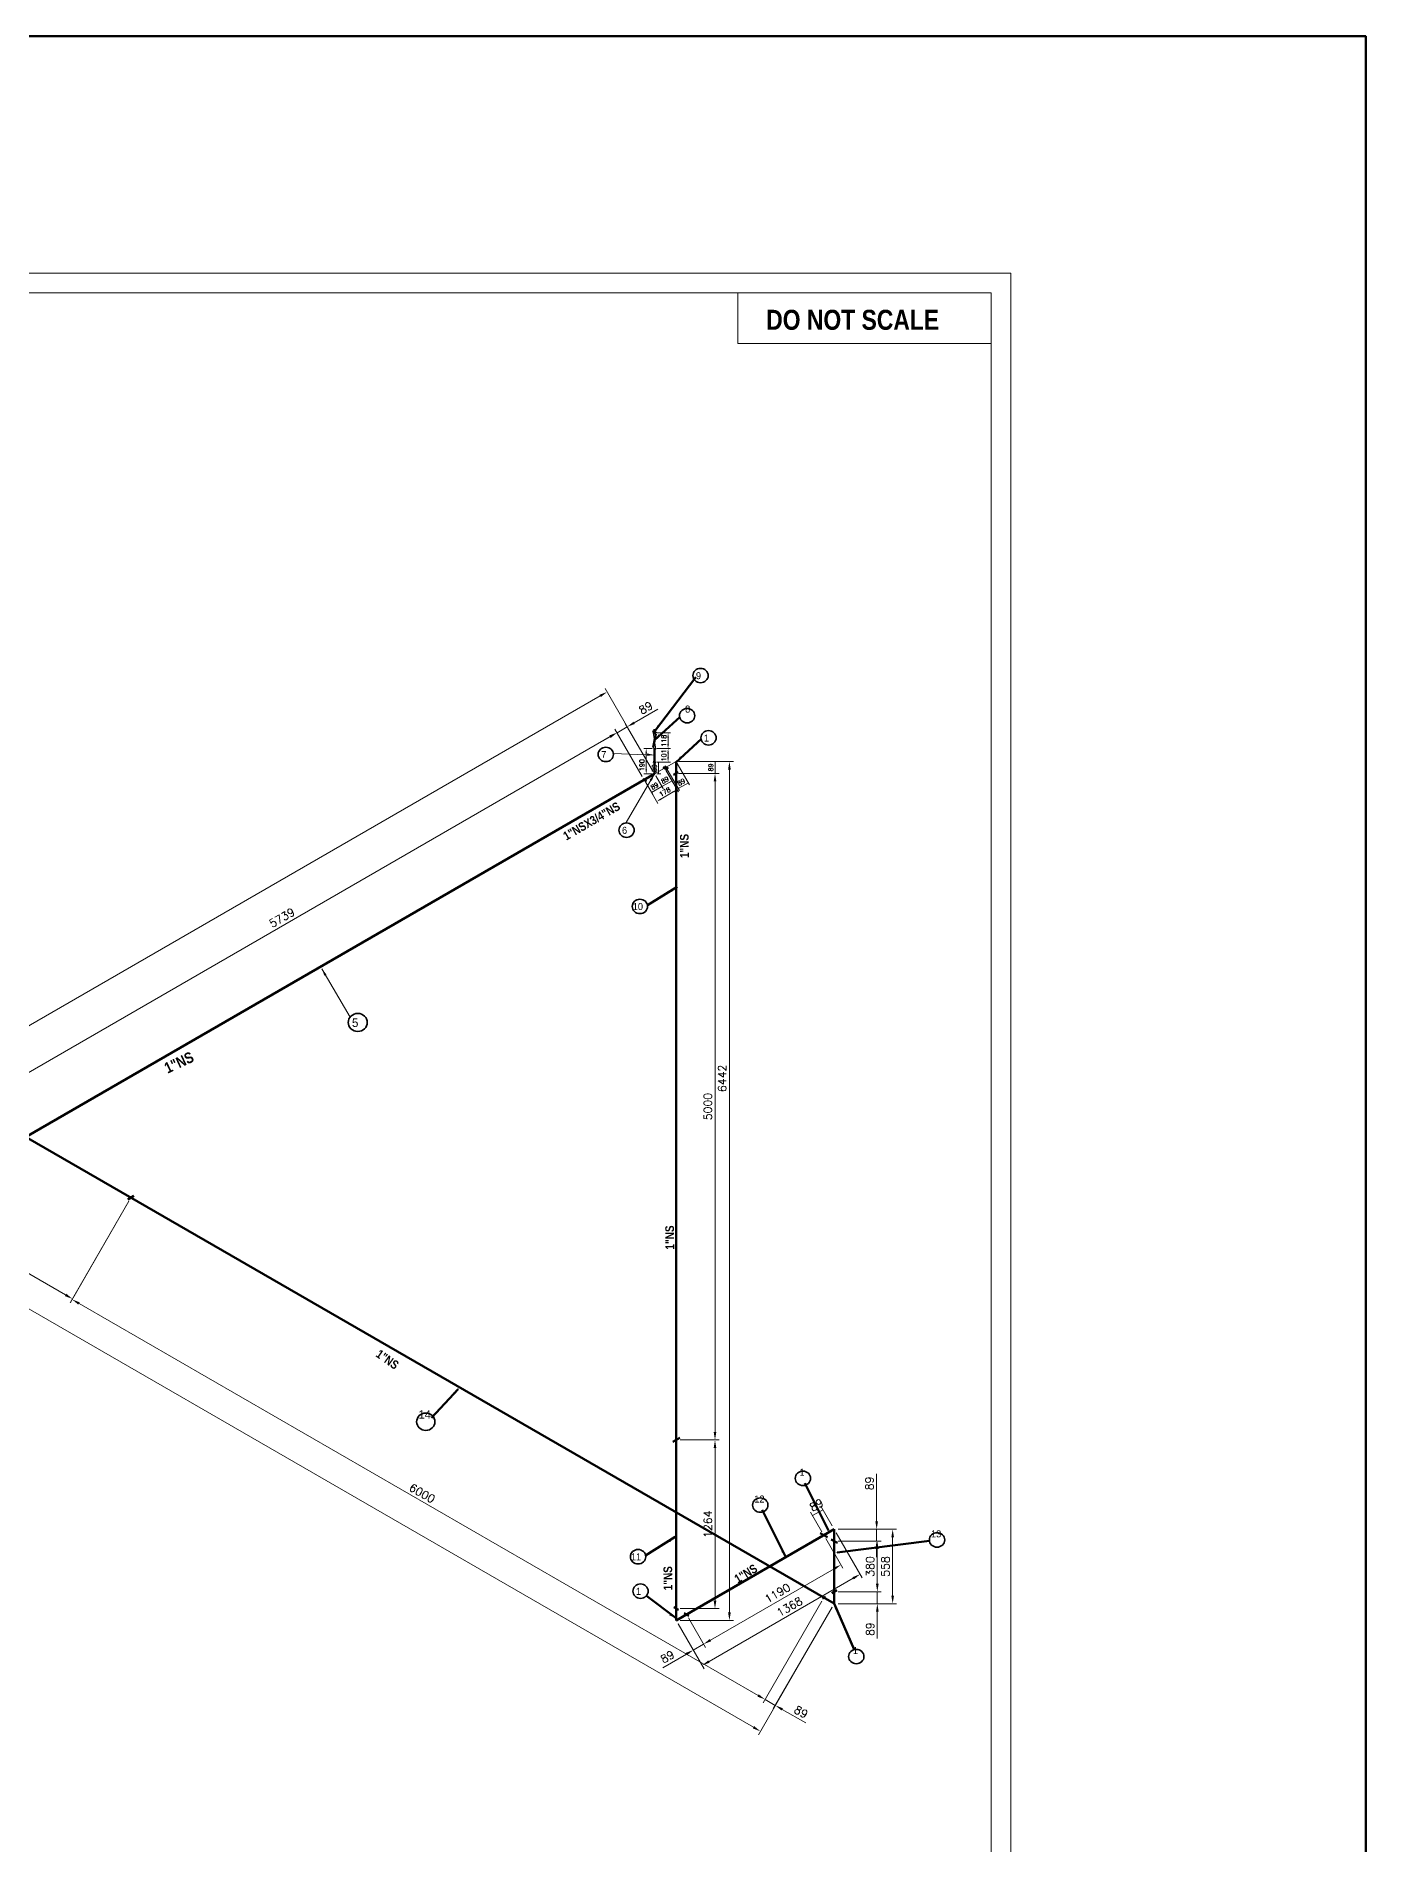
# Model space of a CAD drawing. Extents: x 111418 to 267280, y -151895 to -98368.
# Drawn here: x 163543 to 173513, y -117584 to -104020 of the extents above; entities that cross this region are included whole.
import ezdxf

# ---------------------------------------------------------------- set-up
doc = ezdxf.new("R2010")
doc.units = 0
doc.header["$MEASUREMENT"] = 0
doc.layers.get('0').update_dxf_attribs({"lineweight": 5})
doc.layers.get('DEFPOINTS').update_dxf_attribs({"lineweight": 5})
doc.layers.add('TEXT', color=4, linetype='Continuous', lineweight=5)
doc.styles.add('CHEM', font='isocp.shx')
doc.styles.add('MtXpl_Arial_Narrow', font='ARIALNB.TTF')
doc.styles.add('romans', font='romans.shx')
doc.styles.get("Standard").update_dxf_attribs({"font": 'romans.shx'})
doc.dimstyles.new('CHEM@123', dxfattribs={"dimscale": 26, "dimtxt": 1, "dimasz": 1, "dimexe": 0.5, "dimexo": 0.5, "dimgap": 0.4, "dimtad": 1, "dimdec": 0, "dimzin": 12, "dimdsep": 46, "dimtxsty": 'CHEM', "dimcen": 0.09, "dimclrd": 251, "dimclre": 251, "dimclrt": 3, "dimadec": 1, "dimazin": 2, "dimtfac": 1, "dimtdec": 0, "dimtmove": 0, "dimatfit": 3, "dimfxl": 0.18, "dimtolj": 1, "dimtzin": 0, "dimlwd": -1, "dimlwe": -1, "dimarcsym": 0})

# ---------------------------------------------------------------- blocks, each defined once
blk = doc.blocks.new('*D883')
at = {"layer": 'DEFPOINTS', "color": 0, "lineweight": 50, "ltscale": 100, "transparency": 16777216}
for p in [(168179, -109363), (168117, -109553), (168179, -109553)]:
    blk.add_point(p, dxfattribs=at)
at = {"layer": 'TEXT', "color": 2, "ltscale": 100, "transparency": 16777216}
for p, q in [((168162, -109363), (168099, -109363)), ((168117, -109398), (168117, -109518)), ((168162, -109553), (168099, -109553))]:
    blk.add_line(p, q, dxfattribs=at)
at = {"layer": 'TEXT', "color": 2, "lineweight": 50, "ltscale": 100, "transparency": 16777216}
for points in [[(168111, -109398), (168123, -109398), (168117, -109363)], [(168111, -109518), (168123, -109518), (168117, -109553)]]:
    blk.add_solid(points, dxfattribs=at)
at = {"layer": 'TEXT', "color": 0, "lineweight": 20, "ltscale": 100, "transparency": 16777216, "insert": (168085, -109487), "char_height": 35, "attachment_point": 5, "rotation": 90, "style": 'romans'}
blk.add_mtext('\\A1;190', dxfattribs=at)
blk = doc.blocks.new('*D896')
at = {"layer": 'DEFPOINTS', "color": 0, "lineweight": 50, "ltscale": 100, "transparency": 16777216}
for p in [(167824, -108938), (168179, -109553), (157859, -115512)]:
    blk.add_point(p, dxfattribs=at)
at = {"layer": 'TEXT', "color": 2, "ltscale": 100, "transparency": 16777216}
for p, q in [((168164, -109527), (167809, -108912)), ((157556, -114866), (167772, -108968)), ((157844, -115486), (157489, -114870))]:
    blk.add_line(p, q, dxfattribs=at)
at = {"layer": 'TEXT', "color": 2, "lineweight": 50, "ltscale": 100, "transparency": 16777216}
for points in [[(167767, -108959), (167777, -108976), (167824, -108938)], [(157551, -114858), (157561, -114875), (157504, -114896)]]:
    blk.add_solid(points, dxfattribs=at)
at = {"layer": 'TEXT', "color": 0, "lineweight": 20, "ltscale": 100, "transparency": 16777216, "insert": (163079, -111615), "char_height": 60, "attachment_point": 5, "rotation": 30, "style": 'romans'}
blk.add_mtext('\\A1;11917', dxfattribs=at)
blk = doc.blocks.new('*D897')
at = {"layer": 'DEFPOINTS', "color": 0, "lineweight": 50, "ltscale": 100, "transparency": 16777216}
for p in [(167898, -109243), (168102, -109598), (163132, -112467)]:
    blk.add_point(p, dxfattribs=at)
at = {"layer": 'TEXT', "color": 2, "ltscale": 100, "transparency": 16777216}
for p, q in [((162980, -112083), (167846, -109273)), ((168087, -109572), (167883, -109217)), ((163117, -112441), (162913, -112087))]:
    blk.add_line(p, q, dxfattribs=at)
at = {"layer": 'TEXT', "color": 2, "lineweight": 50, "ltscale": 100, "transparency": 16777216}
for points in [[(167841, -109264), (167851, -109282), (167898, -109243)], [(162975, -112074), (162985, -112091), (162928, -112113)]]:
    blk.add_solid(points, dxfattribs=at)
at = {"layer": 'TEXT', "color": 0, "lineweight": 20, "ltscale": 100, "transparency": 16777216, "insert": (165386, -110631), "char_height": 60, "attachment_point": 5, "rotation": 30, "style": 'romans'}
blk.add_mtext('\\A1;5739', dxfattribs=at)
blk = doc.blocks.new('*D898')
at = {"layer": 'DEFPOINTS', "color": 0, "lineweight": 50, "ltscale": 100, "transparency": 16777216}
for p in [(168341, -109460), (168265, -109504), (168433, -109619)]:
    blk.add_point(p, dxfattribs=at)
at = {"layer": 'TEXT', "color": 2, "ltscale": 100, "transparency": 16777216}
for p, q in [((168274, -109519), (168366, -109678)), ((168350, -109475), (168442, -109634)), ((168357, -109663), (168433, -109619))]:
    blk.add_line(p, q, dxfattribs=at)
at = {"layer": 'TEXT', "color": 0, "lineweight": 20, "ltscale": 100, "transparency": 16777216, "insert": (168380, -109614), "char_height": 35, "attachment_point": 5, "rotation": 30, "style": 'romans'}
blk.add_mtext('\\A1;89', dxfattribs=at)
blk = doc.blocks.new('*D899')
at = {"layer": 'DEFPOINTS', "color": 0, "lineweight": 50, "ltscale": 100, "transparency": 16777216}
for p in [(168102, -109598), (168179, -109553), (168235, -109648)]:
    blk.add_point(p, dxfattribs=at)
at = {"layer": 'TEXT', "color": 2, "ltscale": 100, "transparency": 16777216}
for p, q in [((168188, -109568), (168243, -109664)), ((168111, -109613), (168166, -109708)), ((168157, -109693), (168235, -109648))]:
    blk.add_line(p, q, dxfattribs=at)
at = {"layer": 'TEXT', "color": 0, "lineweight": 20, "ltscale": 100, "transparency": 16777216, "insert": (168180, -109643), "char_height": 35, "attachment_point": 5, "rotation": 30, "style": 'romans'}
blk.add_mtext('\\A1;89', dxfattribs=at)
blk = doc.blocks.new('*D900')
at = {"layer": 'DEFPOINTS', "color": 0, "lineweight": 50, "ltscale": 100, "transparency": 16777216}
for p in [(168180, -109553), (168257, -109509), (168312, -109604)]:
    blk.add_point(p, dxfattribs=at)
at = {"layer": 'TEXT', "color": 2, "ltscale": 100, "transparency": 16777216}
for p, q in [((168189, -109568), (168244, -109663)), ((168265, -109524), (168320, -109619)), ((168235, -109648), (168312, -109604))]:
    blk.add_line(p, q, dxfattribs=at)
at = {"layer": 'TEXT', "color": 0, "lineweight": 20, "ltscale": 100, "transparency": 16777216, "insert": (168258, -109599), "char_height": 35, "attachment_point": 5, "rotation": 30.0333, "style": 'romans'}
blk.add_mtext('\\A1;89', dxfattribs=at)
blk = doc.blocks.new('*D901')
at = {"layer": 'DEFPOINTS', "color": 0, "lineweight": 50, "ltscale": 100, "transparency": 16777216}
for p in [(168102, -109598), (168257, -109509), (168350, -109671)]:
    blk.add_point(p, dxfattribs=at)
at = {"layer": 'TEXT', "color": 2, "ltscale": 100, "transparency": 16777216}
for p, q in [((168265, -109524), (168359, -109686)), ((168111, -109613), (168205, -109775)), ((168226, -109742), (168320, -109688))]:
    blk.add_line(p, q, dxfattribs=at)
at = {"layer": 'TEXT', "color": 2, "lineweight": 50, "ltscale": 100, "transparency": 16777216}
for points in [[(168223, -109737), (168229, -109747), (168196, -109760)], [(168317, -109683), (168323, -109693), (168350, -109671)]]:
    blk.add_solid(points, dxfattribs=at)
at = {"layer": 'TEXT', "color": 0, "lineweight": 20, "ltscale": 100, "transparency": 16777216, "insert": (168257, -109688), "char_height": 35, "attachment_point": 5, "rotation": 30, "style": 'romans'}
blk.add_mtext('\\A1;178', dxfattribs=at)
blk = doc.blocks.new('*D902')
at = {"layer": 'DEFPOINTS', "color": 0, "lineweight": 50, "ltscale": 100, "transparency": 16777216}
for p in [(168179, -109245), (168179, -109363), (168281, -109363)]:
    blk.add_point(p, dxfattribs=at)
at = {"layer": 'TEXT', "color": 2, "ltscale": 100, "transparency": 16777216}
for p, q in [((168197, -109245), (168299, -109245)), ((168281, -109280), (168281, -109328)), ((168197, -109363), (168299, -109363))]:
    blk.add_line(p, q, dxfattribs=at)
at = {"layer": 'TEXT', "color": 2, "lineweight": 50, "ltscale": 100, "transparency": 16777216}
for points in [[(168275, -109280), (168287, -109280), (168281, -109245)], [(168275, -109328), (168287, -109328), (168281, -109363)]]:
    blk.add_solid(points, dxfattribs=at)
at = {"layer": 'TEXT', "color": 0, "lineweight": 20, "ltscale": 100, "transparency": 16777216, "insert": (168250, -109304), "char_height": 35, "attachment_point": 5, "rotation": 90, "style": 'romans'}
blk.add_mtext('\\A1;118', dxfattribs=at)
blk = doc.blocks.new('*D903')
at = {"layer": 'DEFPOINTS', "color": 0, "lineweight": 50, "ltscale": 100, "transparency": 16777216}
for p in [(168179, -109363), (168179, -109464), (168281, -109363)]:
    blk.add_point(p, dxfattribs=at)
at = {"layer": 'TEXT', "color": 2, "ltscale": 100, "transparency": 16777216}
for p, q in [((168197, -109363), (168299, -109363)), ((168197, -109464), (168299, -109464)), ((168281, -109429), (168281, -109398))]:
    blk.add_line(p, q, dxfattribs=at)
at = {"layer": 'TEXT', "color": 2, "lineweight": 50, "ltscale": 100, "transparency": 16777216}
for points in [[(168275, -109398), (168287, -109398), (168281, -109363)], [(168275, -109429), (168287, -109429), (168281, -109464)]]:
    blk.add_solid(points, dxfattribs=at)
at = {"layer": 'TEXT', "color": 0, "lineweight": 20, "ltscale": 100, "transparency": 16777216, "insert": (168250, -109414), "char_height": 35, "attachment_point": 5, "rotation": 90, "style": 'romans'}
blk.add_mtext('\\A1;101', dxfattribs=at)
blk = doc.blocks.new('*D904')
at = {"layer": 'DEFPOINTS', "color": 0, "lineweight": 50, "ltscale": 100, "transparency": 16777216}
for p in [(168341, -109460), (168341, -115902), (168741, -115902)]:
    blk.add_point(p, dxfattribs=at)
at = {"layer": 'TEXT', "color": 2, "ltscale": 100, "transparency": 16777216}
for p, q in [((168371, -109460), (168771, -109460)), ((168741, -109520), (168741, -115842)), ((168371, -115902), (168771, -115902))]:
    blk.add_line(p, q, dxfattribs=at)
at = {"layer": 'TEXT', "color": 2, "lineweight": 50, "ltscale": 100, "transparency": 16777216}
for points in [[(168731, -109520), (168751, -109520), (168741, -109460)], [(168731, -115842), (168751, -115842), (168741, -115902)]]:
    blk.add_solid(points, dxfattribs=at)
at = {"layer": 'TEXT', "color": 0, "lineweight": 20, "ltscale": 100, "transparency": 16777216, "insert": (168687, -111836), "char_height": 60, "attachment_point": 5, "rotation": 90, "style": 'romans'}
blk.add_mtext('\\A1;6442', dxfattribs=at)
blk = doc.blocks.new('*D905')
at = {"layer": 'DEFPOINTS', "color": 0, "lineweight": 50, "ltscale": 100, "transparency": 16777216}
for p in [(168341, -109460), (168341, -109549), (168633, -109549)]:
    blk.add_point(p, dxfattribs=at)
at = {"layer": 'TEXT', "color": 2, "ltscale": 100, "transparency": 16777216}
for p, q in [((168359, -109460), (168651, -109460)), ((168633, -109460), (168633, -109549)), ((168359, -109549), (168651, -109549))]:
    blk.add_line(p, q, dxfattribs=at)
at = {"layer": 'TEXT', "color": 0, "lineweight": 20, "ltscale": 100, "transparency": 16777216, "insert": (168602, -109504), "char_height": 35, "attachment_point": 5, "rotation": 90, "style": 'romans'}
blk.add_mtext('\\A1;89', dxfattribs=at)
blk = doc.blocks.new('*D906')
at = {"layer": 'DEFPOINTS', "color": 0, "lineweight": 50, "ltscale": 100, "transparency": 16777216}
for p in [(168341, -109549), (168341, -114548), (168633, -114548)]:
    blk.add_point(p, dxfattribs=at)
at = {"layer": 'TEXT', "color": 2, "ltscale": 100, "transparency": 16777216}
for p, q in [((168371, -109549), (168663, -109549)), ((168633, -109609), (168633, -114488)), ((168371, -114548), (168663, -114548))]:
    blk.add_line(p, q, dxfattribs=at)
at = {"layer": 'TEXT', "color": 2, "lineweight": 50, "ltscale": 100, "transparency": 16777216}
for points in [[(168623, -109609), (168643, -109609), (168633, -109549)], [(168623, -114488), (168643, -114488), (168633, -114548)]]:
    blk.add_solid(points, dxfattribs=at)
at = {"layer": 'TEXT', "color": 0, "lineweight": 20, "ltscale": 100, "transparency": 16777216, "insert": (168579, -112048), "char_height": 60, "attachment_point": 5, "rotation": 90, "style": 'romans'}
blk.add_mtext('\\A1;5000', dxfattribs=at)
blk = doc.blocks.new('*D907')
at = {"layer": 'DEFPOINTS', "color": 0, "lineweight": 50, "ltscale": 100, "transparency": 16777216}
for p in [(168341, -115902), (168418, -115857), (168547, -116079)]:
    blk.add_point(p, dxfattribs=at)
at = {"layer": 'TEXT', "color": 2, "ltscale": 100, "transparency": 16777216}
for p, q in [((168356, -115928), (168485, -116150)), ((168433, -115883), (168562, -116105)), ((168547, -116079), (168470, -116124)), ((168599, -116049), (168651, -116019)), ((168418, -116154), (168241, -116256))]:
    blk.add_line(p, q, dxfattribs=at)
at = {"layer": 'TEXT', "color": 2, "lineweight": 50, "ltscale": 100, "transparency": 16777216}
for points in [[(168594, -116041), (168604, -116058), (168547, -116079)], [(168413, -116145), (168423, -116163), (168470, -116124)]]:
    blk.add_solid(points, dxfattribs=at)
at = {"layer": 'TEXT', "color": 0, "lineweight": 20, "ltscale": 100, "transparency": 16777216, "insert": (168276, -116174), "char_height": 60, "attachment_point": 5, "rotation": 30, "style": 'romans'}
blk.add_mtext('\\A1;89', dxfattribs=at)
blk = doc.blocks.new('*D908')
at = {"layer": 'DEFPOINTS', "color": 0, "lineweight": 50, "ltscale": 100, "transparency": 16777216}
for p in [(169526, -115218), (169721, -115555), (168341, -115902)]:
    blk.add_point(p, dxfattribs=at)
at = {"layer": 'TEXT', "color": 2, "ltscale": 100, "transparency": 16777216}
for p, q in [((169541, -115244), (169736, -115581)), ((168588, -116209), (169669, -115585)), ((168356, -115928), (168551, -116265))]:
    blk.add_line(p, q, dxfattribs=at)
at = {"layer": 'TEXT', "color": 2, "lineweight": 50, "ltscale": 100, "transparency": 16777216}
for points in [[(169664, -115577), (169674, -115594), (169721, -115555)], [(168583, -116201), (168593, -116218), (168536, -116239)]]:
    blk.add_solid(points, dxfattribs=at)
at = {"layer": 'TEXT', "color": 0, "lineweight": 20, "ltscale": 100, "transparency": 16777216, "insert": (169192, -115799), "char_height": 60, "attachment_point": 5, "rotation": 30, "style": 'romans'}
blk.add_mtext('\\A1;1368', dxfattribs=at)
blk = doc.blocks.new('*D909')
at = {"layer": 'DEFPOINTS', "color": 0, "lineweight": 50, "ltscale": 100, "transparency": 16777216}
for p in [(168341, -114548), (168341, -115813), (168633, -115813)]:
    blk.add_point(p, dxfattribs=at)
at = {"layer": 'TEXT', "color": 2, "ltscale": 100, "transparency": 16777216}
for p, q in [((168371, -114548), (168663, -114548)), ((168633, -114608), (168633, -115753)), ((168371, -115813), (168663, -115813))]:
    blk.add_line(p, q, dxfattribs=at)
at = {"layer": 'TEXT', "color": 2, "lineweight": 50, "ltscale": 100, "transparency": 16777216}
for points in [[(168623, -114608), (168643, -114608), (168633, -114548)], [(168623, -115753), (168643, -115753), (168633, -115813)]]:
    blk.add_solid(points, dxfattribs=at)
at = {"layer": 'TEXT', "color": 0, "lineweight": 20, "ltscale": 100, "transparency": 16777216, "insert": (168579, -115180), "char_height": 60, "attachment_point": 5, "rotation": 90, "style": 'romans'}
blk.add_mtext('\\A1;1264', dxfattribs=at)
blk = doc.blocks.new('*D910')
at = {"layer": 'DEFPOINTS', "color": 0, "lineweight": 50, "ltscale": 100, "transparency": 16777216}
for p in [(169441, -115071), (169449, -115262), (169526, -115218)]:
    blk.add_point(p, dxfattribs=at)
at = {"layer": 'TEXT', "color": 2, "ltscale": 100, "transparency": 16777216}
for p, q in [((169434, -115236), (169349, -115089)), ((169364, -115115), (169441, -115071)), ((169511, -115192), (169426, -115045))]:
    blk.add_line(p, q, dxfattribs=at)
at = {"layer": 'TEXT', "color": 0, "lineweight": 20, "ltscale": 100, "transparency": 16777216, "insert": (169394, -115036), "char_height": 60, "attachment_point": 5, "rotation": 30, "style": 'romans'}
blk.add_mtext('\\A1;89', dxfattribs=at)
blk = doc.blocks.new('*D911')
at = {"layer": 'DEFPOINTS', "color": 0, "lineweight": 50, "ltscale": 100, "transparency": 16777216}
for p in [(169449, -115262), (169577, -115484), (168418, -115857)]:
    blk.add_point(p, dxfattribs=at)
at = {"layer": 'TEXT', "color": 2, "ltscale": 100, "transparency": 16777216}
for p, q in [((169464, -115288), (169592, -115510)), ((168599, -116049), (169526, -115514)), ((168433, -115883), (168562, -116105))]:
    blk.add_line(p, q, dxfattribs=at)
at = {"layer": 'TEXT', "color": 2, "lineweight": 50, "ltscale": 100, "transparency": 16777216}
for points in [[(169521, -115506), (169531, -115523), (169577, -115484)], [(168594, -116041), (168604, -116058), (168547, -116079)]]:
    blk.add_solid(points, dxfattribs=at)
at = {"layer": 'TEXT', "color": 0, "lineweight": 20, "ltscale": 100, "transparency": 16777216, "insert": (169101, -115697), "char_height": 60, "attachment_point": 5, "rotation": 30, "style": 'romans'}
blk.add_mtext('\\A1;1190', dxfattribs=at)
blk = doc.blocks.new('*D912')
at = {"layer": 'DEFPOINTS', "color": 0, "lineweight": 50, "ltscale": 100, "transparency": 16777216}
for p in [(169526, -115218), (169526, -115776), (169965, -115776)]:
    blk.add_point(p, dxfattribs=at)
at = {"layer": 'TEXT', "color": 2, "ltscale": 100, "transparency": 16777216}
for p, q in [((169556, -115218), (169995, -115218)), ((169965, -115278), (169965, -115716)), ((169556, -115776), (169995, -115776))]:
    blk.add_line(p, q, dxfattribs=at)
at = {"layer": 'TEXT', "color": 2, "lineweight": 50, "ltscale": 100, "transparency": 16777216}
for points in [[(169955, -115278), (169975, -115278), (169965, -115218)], [(169955, -115716), (169975, -115716), (169965, -115776)]]:
    blk.add_solid(points, dxfattribs=at)
at = {"layer": 'TEXT', "color": 0, "lineweight": 20, "ltscale": 100, "transparency": 16777216, "insert": (169911, -115497), "char_height": 60, "attachment_point": 5, "rotation": 90, "style": 'romans'}
blk.add_mtext('\\A1;558', dxfattribs=at)
blk = doc.blocks.new('*D913')
at = {"layer": 'DEFPOINTS', "color": 0, "lineweight": 50, "ltscale": 100, "transparency": 16777216}
for p in [(169526, -115218), (169526, -115307), (169845, -115307)]:
    blk.add_point(p, dxfattribs=at)
at = {"layer": 'TEXT', "color": 2, "ltscale": 100, "transparency": 16777216}
for p, q in [((169845, -115158), (169845, -114803)), ((169556, -115218), (169875, -115218)), ((169845, -115307), (169845, -115218)), ((169556, -115307), (169875, -115307)), ((169845, -115367), (169845, -115427))]:
    blk.add_line(p, q, dxfattribs=at)
at = {"layer": 'TEXT', "color": 2, "lineweight": 50, "ltscale": 100, "transparency": 16777216}
for points in [[(169835, -115158), (169855, -115158), (169845, -115218)], [(169835, -115367), (169855, -115367), (169845, -115307)]]:
    blk.add_solid(points, dxfattribs=at)
at = {"layer": 'TEXT', "color": 0, "lineweight": 20, "ltscale": 100, "transparency": 16777216, "insert": (169791, -114874), "char_height": 60, "attachment_point": 5, "rotation": 90, "style": 'romans'}
blk.add_mtext('\\A1;89', dxfattribs=at)
blk = doc.blocks.new('*D914')
at = {"layer": 'DEFPOINTS', "color": 0, "lineweight": 50, "ltscale": 100, "transparency": 16777216}
for p in [(169526, -115307), (169526, -115687), (169850, -115687)]:
    blk.add_point(p, dxfattribs=at)
at = {"layer": 'TEXT', "color": 2, "ltscale": 100, "transparency": 16777216}
for p, q in [((169556, -115307), (169880, -115307)), ((169850, -115367), (169850, -115627)), ((169556, -115687), (169880, -115687))]:
    blk.add_line(p, q, dxfattribs=at)
at = {"layer": 'TEXT', "color": 2, "lineweight": 50, "ltscale": 100, "transparency": 16777216}
for points in [[(169840, -115367), (169860, -115367), (169850, -115307)], [(169840, -115627), (169860, -115627), (169850, -115687)]]:
    blk.add_solid(points, dxfattribs=at)
at = {"layer": 'TEXT', "color": 0, "lineweight": 20, "ltscale": 100, "transparency": 16777216, "insert": (169796, -115497), "char_height": 60, "attachment_point": 5, "rotation": 90, "style": 'romans'}
blk.add_mtext('\\A1;380', dxfattribs=at)
blk = doc.blocks.new('*D915')
at = {"layer": 'DEFPOINTS', "color": 0, "lineweight": 50, "ltscale": 100, "transparency": 16777216}
for p in [(169526, -115687), (169526, -115776), (169850, -115776)]:
    blk.add_point(p, dxfattribs=at)
at = {"layer": 'TEXT', "color": 2, "ltscale": 100, "transparency": 16777216}
for p, q in [((169850, -115627), (169850, -115567)), ((169556, -115687), (169880, -115687)), ((169850, -115687), (169850, -115776)), ((169556, -115776), (169880, -115776)), ((169850, -115836), (169850, -116038))]:
    blk.add_line(p, q, dxfattribs=at)
at = {"layer": 'TEXT', "color": 2, "lineweight": 50, "ltscale": 100, "transparency": 16777216}
for points in [[(169840, -115627), (169860, -115627), (169850, -115687)], [(169840, -115836), (169860, -115836), (169850, -115776)]]:
    blk.add_solid(points, dxfattribs=at)
at = {"layer": 'TEXT', "color": 0, "lineweight": 20, "ltscale": 100, "transparency": 16777216, "insert": (169796, -115967), "char_height": 60, "attachment_point": 5, "rotation": 90, "style": 'romans'}
blk.add_mtext('\\A1;89', dxfattribs=at)
blk = doc.blocks.new('*D916')
at = {"layer": 'DEFPOINTS', "color": 0, "lineweight": 50, "ltscale": 100, "transparency": 16777216}
for p in [(169449, -115731), (169526, -115776), (169085, -116539)]:
    blk.add_point(p, dxfattribs=at)
at = {"layer": 'TEXT', "color": 2, "ltscale": 100, "transparency": 16777216}
for p, q in [((169434, -115757), (168993, -116520)), ((169511, -115802), (169070, -116565)), ((168956, -116464), (168904, -116434)), ((169008, -116494), (169085, -116539)), ((169137, -116569), (169313, -116670))]:
    blk.add_line(p, q, dxfattribs=at)
at = {"layer": 'TEXT', "color": 2, "lineweight": 50, "ltscale": 100, "transparency": 16777216}
for points in [[(168961, -116456), (168951, -116473), (169008, -116494)], [(169142, -116560), (169132, -116577), (169085, -116539)]]:
    blk.add_solid(points, dxfattribs=at)
at = {"layer": 'TEXT', "color": 0, "lineweight": 20, "ltscale": 100, "transparency": 16777216, "insert": (169278, -116588), "char_height": 60, "attachment_point": 5, "rotation": 330, "style": 'romans'}
blk.add_mtext('\\A1;89', dxfattribs=at)
blk = doc.blocks.new('*D917')
at = {"layer": 'DEFPOINTS', "color": 0, "lineweight": 50, "ltscale": 100, "transparency": 16777216}
for p in [(155369, -107602), (154817, -108559), (169526, -115776)]:
    blk.add_point(p, dxfattribs=at)
at = {"layer": 'TEXT', "color": 2, "ltscale": 100, "transparency": 16777216}
for p, q in [((155354, -107628), (154802, -108585)), ((168921, -116703), (154868, -108589)), ((169511, -115802), (168958, -116759))]:
    blk.add_line(p, q, dxfattribs=at)
at = {"layer": 'TEXT', "color": 2, "lineweight": 50, "ltscale": 100, "transparency": 16777216}
for points in [[(154873, -108581), (154863, -108598), (154817, -108559)], [(168926, -116694), (168916, -116711), (168973, -116733)]]:
    blk.add_solid(points, dxfattribs=at)
at = {"layer": 'TEXT', "color": 0, "lineweight": 20, "ltscale": 100, "transparency": 16777216, "insert": (161097, -112123), "char_height": 60, "attachment_point": 5, "rotation": 330, "style": 'romans'}
blk.add_mtext('\\A1;16347', dxfattribs=at)
blk = doc.blocks.new('*D918')
at = {"layer": 'DEFPOINTS', "color": 0, "lineweight": 50, "ltscale": 100, "transparency": 16777216}
for p in [(159057, -109731), (164253, -112731), (163815, -113490)]:
    blk.add_point(p, dxfattribs=at)
at = {"layer": 'TEXT', "color": 2, "ltscale": 100, "transparency": 16777216}
for p, q in [((159042, -109757), (158604, -110516)), ((158670, -110520), (163763, -113460)), ((164238, -112757), (163800, -113516))]:
    blk.add_line(p, q, dxfattribs=at)
at = {"layer": 'TEXT', "color": 2, "lineweight": 50, "ltscale": 100, "transparency": 16777216}
for points in [[(158675, -110511), (158665, -110529), (158619, -110490)], [(163768, -113451), (163758, -113469), (163815, -113490)]]:
    blk.add_solid(points, dxfattribs=at)
at = {"layer": 'TEXT', "color": 0, "lineweight": 20, "ltscale": 100, "transparency": 16777216, "insert": (161244, -111943), "char_height": 60, "attachment_point": 5, "rotation": 330, "style": 'romans'}
blk.add_mtext('\\A1;6000', dxfattribs=at)
blk = doc.blocks.new('*D919')
at = {"layer": 'DEFPOINTS', "color": 0, "lineweight": 50, "ltscale": 100, "transparency": 16777216}
for p in [(164253, -112731), (169449, -115731), (169008, -116494)]:
    blk.add_point(p, dxfattribs=at)
at = {"layer": 'TEXT', "color": 2, "ltscale": 100, "transparency": 16777216}
for p, q in [((164238, -112757), (163797, -113520)), ((163864, -113524), (168956, -116464)), ((169434, -115757), (168993, -116520))]:
    blk.add_line(p, q, dxfattribs=at)
at = {"layer": 'TEXT', "color": 2, "lineweight": 50, "ltscale": 100, "transparency": 16777216}
for points in [[(163869, -113516), (163859, -113533), (163812, -113494)], [(168961, -116456), (168951, -116473), (169008, -116494)]]:
    blk.add_solid(points, dxfattribs=at)
at = {"layer": 'TEXT', "color": 0, "lineweight": 20, "ltscale": 100, "transparency": 16777216, "insert": (166437, -114948), "char_height": 60, "attachment_point": 5, "rotation": 330, "style": 'romans'}
blk.add_mtext('\\A1;6000', dxfattribs=at)
blk = doc.blocks.new('*D921')
at = {"layer": 'DEFPOINTS', "color": 0, "lineweight": 50, "ltscale": 100, "transparency": 16777216}
for p in [(167975, -109199), (168102, -109598), (168179, -109553)]:
    blk.add_point(p, dxfattribs=at)
at = {"layer": 'TEXT', "color": 2, "ltscale": 100, "transparency": 16777216}
for p, q in [((168164, -109527), (167960, -109174)), ((168027, -109169), (168203, -109068)), ((167846, -109274), (167794, -109304)), ((168087, -109572), (167883, -109218)), ((167898, -109244), (167975, -109199))]:
    blk.add_line(p, q, dxfattribs=at)
at = {"layer": 'TEXT', "color": 2, "lineweight": 50, "ltscale": 100, "transparency": 16777216}
for points in [[(168022, -109161), (168032, -109178), (167975, -109199)], [(167841, -109265), (167851, -109283), (167898, -109244)]]:
    blk.add_solid(points, dxfattribs=at)
at = {"layer": 'TEXT', "color": 0, "lineweight": 20, "ltscale": 100, "transparency": 16777216, "insert": (168114, -109057), "char_height": 60, "attachment_point": 5, "rotation": 30, "style": 'romans'}
blk.add_mtext('\\A1;89', dxfattribs=at)
blk = doc.blocks.new('*D922')
at = {"layer": 'DEFPOINTS', "color": 0, "lineweight": 50, "ltscale": 100, "transparency": 16777216}
for p in [(168179, -109464), (168179, -109553), (168210, -109553)]:
    blk.add_point(p, dxfattribs=at)
at = {"layer": 'TEXT', "color": 2, "ltscale": 100, "transparency": 16777216}
for p, q in [((168197, -109464), (168227, -109464)), ((168210, -109464), (168210, -109553)), ((168197, -109553), (168227, -109553))]:
    blk.add_line(p, q, dxfattribs=at)
at = {"layer": 'TEXT', "color": 0, "lineweight": 20, "ltscale": 100, "transparency": 16777216, "insert": (168178, -109509), "char_height": 35, "attachment_point": 5, "rotation": 90, "style": 'romans'}
blk.add_mtext('\\A1;89', dxfattribs=at)

msp = doc.modelspace()

# ---------------------------------------------------------------- linework, layer by layer
at = {"layer": 'TEXT', "color": 7, "lineweight": 20, "ltscale": 100}
for p, q in [((168802.9, -105945.8), (168802.9, -106324)), ((168802.9, -106324), (170703.9, -106324))]:
    msp.add_line(p, q, dxfattribs=at)
at = {"layer": 'TEXT', "color": 4, "lineweight": 53, "ltscale": 100}
for p, q in [((169526.1, -115775.5), (155369.2, -107602)), ((168169.5, -109354.3), (168188.6, -109253)), ((168188.6, -109239.4), (168170.2, -109228.8)), ((168170.2, -109228.8), (168170.2, -109235.5)), ((168188.6, -109246.2), (168170.2, -109235.5)), ((168188.6, -109250.7), (168170.2, -109240.1)), ((168188.6, -109253), (168170.2, -109242.3)), ((168179.5, -109217.5), (168179.5, -109247.7)), ((168188.6, -109239.4), (168188.6, -109246.2)), ((168170.2, -109458.6), (168189.6, -109469.9)), ((168179.5, -109360), (168179.5, -109553)), ((168341.4, -109459.5), (168341.4, -115901.5)), ((157859, -115511.5), (168179.5, -109553)), ((168091.1, -109591), (168119.5, -109607.4)), ((168245.2, -109502), (168273.7, -109518.4)), ((168253.9, -109497), (168282.3, -109513.4)), ((168322.5, -109559.4), (168356.9, -109539.6)), ((164276.1, -112717.6), (164230, -112744.3)), ((168341.4, -115901.5), (169526.1, -115217.5)), ((169422.6, -115246.7), (169476.4, -115277.8)), ((169504.3, -115293.9), (169550.7, -115320.7)), ((169526.1, -115217.5), (169526.1, -115775.5)), ((169508.3, -115696.8), (169545.6, -115675.3)), ((168323.9, -115802.4), (168359.4, -115822.9)), ((169462.1, -115723.5), (169439.1, -115736.8)), ((168401, -115846.9), (168436.5, -115867.4))]:
    msp.add_line(p, q, dxfattribs=at)
at = {"layer": 'TEXT', "color": 3, "lineweight": 50, "ltscale": 100}
for p, q in [((168179.5, -109234.1), (168488.3, -108827.5)), ((168179.6, -109300.8), (168372.6, -109124.3)), ((168339.8, -109467.2), (168532.8, -109290.6)), ((168348.6, -110398.5), (168126.7, -110537.1)), ((166707.7, -114167.7), (166507.8, -114381.2)), ((168315.9, -114563.1), (168368, -114533)), ((169483.4, -115226.3), (169307.3, -114870.8)), ((169163.5, -115426.9), (168987.4, -115071.4)), ((168334.4, -115275.7), (168112.6, -115414.2)), ((169548.5, -115391.5), (170240.6, -115303.9)), ((168341.2, -115885.7), (168119.1, -115716.6)), ((169526.1, -115775.5), (169676.6, -116120.6))]:
    msp.add_line(p, q, dxfattribs=at)
at = {"layer": 'TEXT', "color": 4, "lineweight": 20, "ltscale": 100}
for p, q in [((168190.1, -109366.1), (168170.2, -109242.3)), ((168190.1, -109366.1), (168169.5, -109354.3)), ((168190.1, -109369.5), (168169.5, -109357.6))]:
    msp.add_line(p, q, dxfattribs=at)
at = {"layer": 'TEXT', "color": 7, "lineweight": 5, "ltscale": 100}
for p, q in [((168177.4, -109411.1), (167870.7, -109398.8)), ((168179.5, -109553.3), (167966.3, -109917.7)), ((165684.7, -111013.4), (165896.9, -111378.3))]:
    msp.add_line(p, q, dxfattribs=at)
at = {"layer": 'TEXT', "color": 3, "lineweight": 20, "ltscale": 100}
msp.add_line((168179.5, -109553), (168341.4, -109459.5), dxfattribs=at)
at = {"layer": 'TEXT', "color": 3, "lineweight": 50, "ltscale": 100}
msp.add_lwpolyline([(150645.9, -104019.8), (173513, -104019.8), (173513, -130591.5), (150645.9, -130591.5)], close=True, dxfattribs=at)
at = {"layer": 'TEXT', "color": 7, "lineweight": 20, "ltscale": 100}
for points in [[(153622.5, -105798.4), (170851.3, -105798.4), (170851.3, -127092.7), (153622.5, -127092.7)], [(153769.9, -105945.8), (170703.9, -105945.8), (170703.9, -126945.3), (153769.9, -126945.3)]]:
    msp.add_lwpolyline(points, close=True, dxfattribs=at)
at = {"layer": 'TEXT', "color": 3, "lineweight": 35, "ltscale": 100}
for centre, major_axis in [((168524.4, -108815.1), (57.4, 0)), ((168424.1, -109115.9), (57.4, 0)), ((168584.3, -109282.3), (57.4, 0)), ((167814, -109406.6), (57.4, 0)), ((167969.9, -109974.8), (57.4, 0)), ((168070, -110546.4), (57.4, 0)), ((165954, -111417), (71.7, 0)), ((166464.4, -114411.5), (68.8, 0)), ((169292.3, -114835.8), (57.4, 0)), ((168972.4, -115036.4), (57.4, 0)), ((170297.6, -115297.8), (57.4, 0)), ((168055.8, -115423.5), (57.4, 0)), ((168074.3, -115682), (57.4, 0)), ((169692.5, -116172.5), (57.4, 0))]:
    msp.add_ellipse(centre, major_axis=major_axis, ratio=0.9427685, start_param=-1.5707963, end_param=4.712389, dxfattribs=at)
at = {"layer": 'TEXT', "color": 2, "lineweight": 50, "ltscale": 100}
for points in [[(168203.7, -109184.3), (168218.6, -109194.9), (168179.5, -109234.1)], [(168210.5, -109255), (168223.8, -109267.6), (168179.5, -109300.9)], [(168121.9, -109417), (168123, -109398.8), (168177, -109411.1)], [(168370.8, -109421.4), (168384, -109434), (168339.7, -109467.3)], [(168158.6, -109605.1), (168143, -109595.6), (168179.3, -109553.6)], [(168309.8, -110437.9), (168299.1, -110423.2), (168348.7, -110398.4)], [(165719.4, -111057.1), (165703.5, -111066), (165684.8, -111013.8)], [(166685, -114203.8), (166670.8, -114192.3), (166712.4, -114155.6)], [(168295.6, -115315.1), (168284.9, -115300.3), (168334.5, -115275.6)], [(169458.4, -115195.9), (169474.3, -115187), (169492.8, -115239.3)], [(169129, -115383.6), (169144.9, -115374.8), (169163.5, -115427)], [(169585.8, -115378.9), (169588.4, -115396.9), (169533, -115395.7)], [(169550.3, -115810.6), (169534.1, -115819.1), (169516.8, -115766.4)], [(168290.7, -115863.2), (168300.7, -115848), (168341.3, -115885.7)]]:
    msp.add_solid(points, dxfattribs=at)

# ---------------------------------------------------------------- texts
at = {"color": 7, "style": 'MtXpl_Arial_Narrow'}
msp.add_text('DO NOT SCALE', height=149.809, dxfattribs=at).set_placement((169016.8, -106221.8))
for s, height, rotation, p in [('1"NSX3/4"NS', 65.25, 30.10187, (167518.8, -110053.4)), ('1"NS ', 65.25, 90.6472, (168437.1, -110183.5)), ('1"NS', 81.56, 25.01846, (164528.4, -111801.4)), ('1"NS ', 65.25, 90.6472, (168327.1, -113119.6)), ('1"NS ', 65.25, 324.71223, (166084.1, -113918.5)), ('1"NS ', 65.25, 90.6472, (168313.2, -115675.1)), ('1"NS ', 65.25, 31.50216, (168803.8, -115625.2))]:
    msp.add_text(s, height=height, rotation=rotation, dxfattribs=at).set_placement(p)
at = {"color": 3, "attachment_point": 5}
for s, insert, char_height in [('\\pt52.70362; {\\fMS PGothic|b0|i0|c0|p34;9}', (168491, -108816.4), 52.704), ('\\pt52.70362; {\\fMS PGothic|b0|i0|c0|p34;1}', (168550.9, -109283.6), 52.704), ('\\pt52.70362; {\\fMS PGothic|b0|i0|c0|p34;7}', (167780.6, -109407.9), 52.704), ('\\pt52.70362; {\\fMS PGothic|b0|i0|c0|p34;6}', (167936.6, -109976.1), 52.704), ('\\pt52.70362; {\\fMS PGothic|b0|i0|c0|p34;10}', (168036.6, -110547.7), 52.704), ('\\pt65.87952; {\\fMS PGothic|b0|i0|c0|p34;5}', (165912.3, -111418.7), 65.88), ('\\pt52.70362; {\\fMS PGothic|b0|i0|c0|p34;11}', (168022.5, -115424.9), 52.704), ('\\pt52.70362; {\\fMS PGothic|b0|i0|c0|p34;1}', (168041, -115683.3), 52.704)]:
    msp.add_mtext(s, dxfattribs=dict(at, insert=insert, char_height=char_height))
for s, insert, char_height, width in [('\\pt52.70362; {\\fMS PGothic|b0|i0|c0|p34;8}', (168428, -109066.8), 52.704, 24.325), ('\\pt63.24434; {\\fMS PGothic|b0|i0|c0|p34;14}', (166456.2, -114356.9), 63.244, 57.027), ('\\pt52.70362; {\\fMS PGothic|b0|i0|c0|p34;1 }', (169285.5, -114790.3), 52.704, 47.523), ('\\pt52.70362; {\\fMS PGothic|b0|i0|c0|p34;12}', (168965.5, -114990.9), 52.704, 47.523), ('\\pt52.70362; {\\fMS PGothic|b0|i0|c0|p34;13 }', (170290.7, -115252.4), 52.704, 47.523), ('\\pt52.70362; {\\fMS PGothic|b0|i0|c0|p34;1 }', (169685.7, -116127), 52.704, 47.523)]:
    msp.add_mtext(s, dxfattribs=dict(at, insert=insert, char_height=char_height, width=width))

# ---------------------------------------------------------------- dimensions: what is measured, and where the dimension line sits
at = {"layer": 'TEXT', "color": 3, "lineweight": 20, "ltscale": 100}
for base, p1, p2, angle, override, picture, middle in [((154816.5, -108559.3), (169526.1, -115775.5), (155369.2, -107602), 150, {"dimscale": 60, "dimtxsty": 'romans', "dimclrd": 2, "dimclre": 2, "dimclrt": 0}, '*D917', (161069.5, -112169.5)), ((167824.3, -108937.8), (157859, -115511.5), (168179.5, -109553), 30, {"dimscale": 60, "dimtxsty": 'romans', "dimclrd": 2, "dimclre": 2, "dimclrt": 0}, '*D896', (163106.2, -111661.8)), ((168116.9, -109553), (168179.5, -109363.4), (168179.5, -109553), 270, {"dimscale": 35, "dimtxsty": 'romans', "dimclrd": 2, "dimclre": 2, "dimclrt": 0}, '*D883', (168116.9, -109487.2)), ((168281, -109363.4), (168179.5, -109464), (168179.5, -109363.4), 90, {"dimscale": 35, "dimtxsty": 'romans', "dimclrd": 2, "dimclre": 2, "dimclrt": 0}, '*D903', (168281, -109413.7)), ((168740.7, -115901.5), (168341.4, -109459.5), (168341.4, -115901.5), 270, {"dimscale": 60, "dimtxsty": 'romans', "dimclrd": 2, "dimclre": 2, "dimclrt": 0}, '*D904', (168740.7, -111836.2)), ((169844.6, -115306.5), (169526.1, -115217.5), (169526.1, -115306.5), 270, {"dimscale": 60, "dimtxsty": 'romans', "dimclrd": 2, "dimclre": 2, "dimclrt": 0}, '*D913', (169844.6, -114874.2)), ((169441.4, -115070.8), (169449, -115262), (169526.1, -115217.5), 30, {"dimscale": 60, "dimtxsty": 'romans', "dimclrd": 2, "dimclre": 2, "dimclrt": 0}, '*D910', (169420.8, -115082.7)), ((169721.2, -115555.4), (168341.4, -115901.5), (169526.1, -115217.5), 30, {"dimscale": 60, "dimtxsty": 'romans', "dimclrd": 2, "dimclre": 2, "dimclrt": 0}, '*D908', (169219, -115845.3)), ((169577.5, -115484.5), (168418.5, -115857), (169449, -115262), 30, {"dimscale": 60, "dimtxsty": 'romans', "dimclrd": 2, "dimclre": 2, "dimclrt": 0}, '*D911', (169128.4, -115743.7)), ((169849.6, -115775.5), (169526.1, -115686.5), (169526.1, -115775.5), 270, {"dimscale": 60, "dimtxsty": 'romans', "dimclrd": 2, "dimclre": 2, "dimclrt": 0}, '*D915', (169849.6, -115966.7)), ((168546.9, -116079.5), (168341.4, -115901.5), (168418.5, -115857), 30, {"dimscale": 60, "dimtxsty": 'romans', "dimclrd": 2, "dimclre": 2, "dimclrt": 0}, '*D907', (168303, -116220.3))]:
    dim = msp.add_linear_dim(base=base, p1=p1, p2=p2, angle=angle, dimstyle='CHEM@123', override=override, dxfattribs=at)
    dim.commit()
    dim.dimension.update_dxf_attribs({"geometry": picture, "text_midpoint": middle, "dimtype": 161})
for p1, p2, distance, override, picture, middle in [((168102.4, -109597.5), (168179.5, -109553), 408.2, {"dimscale": 60, "dimtxsty": 'romans', "dimclrd": 2, "dimclre": 2, "dimclrt": 0}, '*D921', (168113.9, -109057.2)), ((163132.3, -112467), (168102.4, -109597.5), 409.2, {"dimscale": 60, "dimtxsty": 'romans', "dimclrd": 2, "dimclre": 2, "dimclrt": 0}, '*D897', (165385.8, -110631.1)), ((168179.5, -109245.4), (168179.5, -109363.4), 101.6, {"dimscale": 35, "dimtxsty": 'romans', "dimclrd": 2, "dimclre": 2, "dimclrt": 0}, '*D902', (168249.5, -109304.4)), ((168179.5, -109464), (168179.5, -109553), 30, {"dimscale": 35, "dimtxsty": 'romans', "dimclrd": 2, "dimclre": 2, "dimclrt": 0}, '*D922', (168178, -109508.5)), ((168341.4, -109459.5), (168341.4, -109548.5), 291.7, {"dimscale": 35, "dimtxsty": 'romans', "dimclrd": 2, "dimclre": 2, "dimclrt": 0}, '*D905', (168601.6, -109504)), ((168102.4, -109597.5), (168256.5, -109508.5), -187.1, {"dimscale": 35, "dimtxsty": 'romans', "dimclrd": 2, "dimclre": 2, "dimclrt": 0}, '*D901', (168257.3, -109687.8)), ((168102.4, -109597.5), (168179.5, -109553), -110.1, {"dimscale": 35, "dimtxsty": 'romans', "dimclrd": 2, "dimclre": 2, "dimclrt": 0}, '*D899', (168180.2, -109643.3)), ((168179.8833, -109552.824), (168256.5487, -109508.5018), -110.0661, {"dimscale": 35, "dimtxsty": 'romans', "dimclrd": 2, "dimclre": 2, "dimclrt": 0}, '*D900', (168257.5385, -109598.6803)), ((168341.4, -109548.5), (168341.4, -114548.4), 291.7, {"dimscale": 60, "dimtxsty": 'romans', "dimclrd": 2, "dimclre": 2, "dimclrt": 0}, '*D906', (168579.1, -112048.5)), ((159056.7, -109731), (164252.9, -112731), -876.4, {"dimscale": 60, "dimtxsty": 'romans', "dimclrd": 2, "dimclre": 2, "dimclrt": 0}, '*D918', (161243.6, -111943.2)), ((164252.9, -112731), (169449, -115731), -881.4, {"dimscale": 60, "dimtxsty": 'romans', "dimclrd": 2, "dimclre": 2, "dimclrt": 0}, '*D919', (166437.3, -114947.6)), ((168341.4, -114548.4), (168341.4, -115812.5), 291.7, {"dimscale": 60, "dimtxsty": 'romans', "dimclrd": 2, "dimclre": 2, "dimclrt": 0}, '*D909', (168579.1, -115180.5)), ((169526.1, -115217.5), (169526.1, -115775.5), 438.8, {"dimscale": 60, "dimtxsty": 'romans', "dimclrd": 2, "dimclre": 2, "dimclrt": 0}, '*D912', (169911, -115496.5)), ((169526.1, -115306.5), (169526.1, -115686.5), 323.5, {"dimscale": 60, "dimtxsty": 'romans', "dimclrd": 2, "dimclre": 2, "dimclrt": 0}, '*D914', (169795.6, -115496.5)), ((169449, -115731), (169526.1, -115775.5), -881.4, {"dimscale": 60, "dimtxsty": 'romans', "dimclrd": 2, "dimclre": 2, "dimclrt": 0}, '*D916', (169278, -116587.6))]:
    dim = msp.add_aligned_dim(p1=p1, p2=p2, distance=distance, dimstyle='CHEM@123', override=override, dxfattribs=at)
    dim.commit()
    dim.dimension.update_dxf_attribs({"geometry": picture, "text_midpoint": middle})
dim = msp.add_aligned_dim(p1=(168265.2, -109503.5), p2=(168341.4, -109459.5), distance=-184.1, text='89', dimstyle='CHEM@123', override={"dimscale": 35, "dimtxsty": 'romans', "dimclrd": 2, "dimclre": 2, "dimclrt": 0}, dxfattribs=at)
dim.commit()
dim.dimension.update_dxf_attribs({"geometry": '*D898', "text_midpoint": (168379.6, -109613.7)})

doc.saveas('drawing.dxf')
